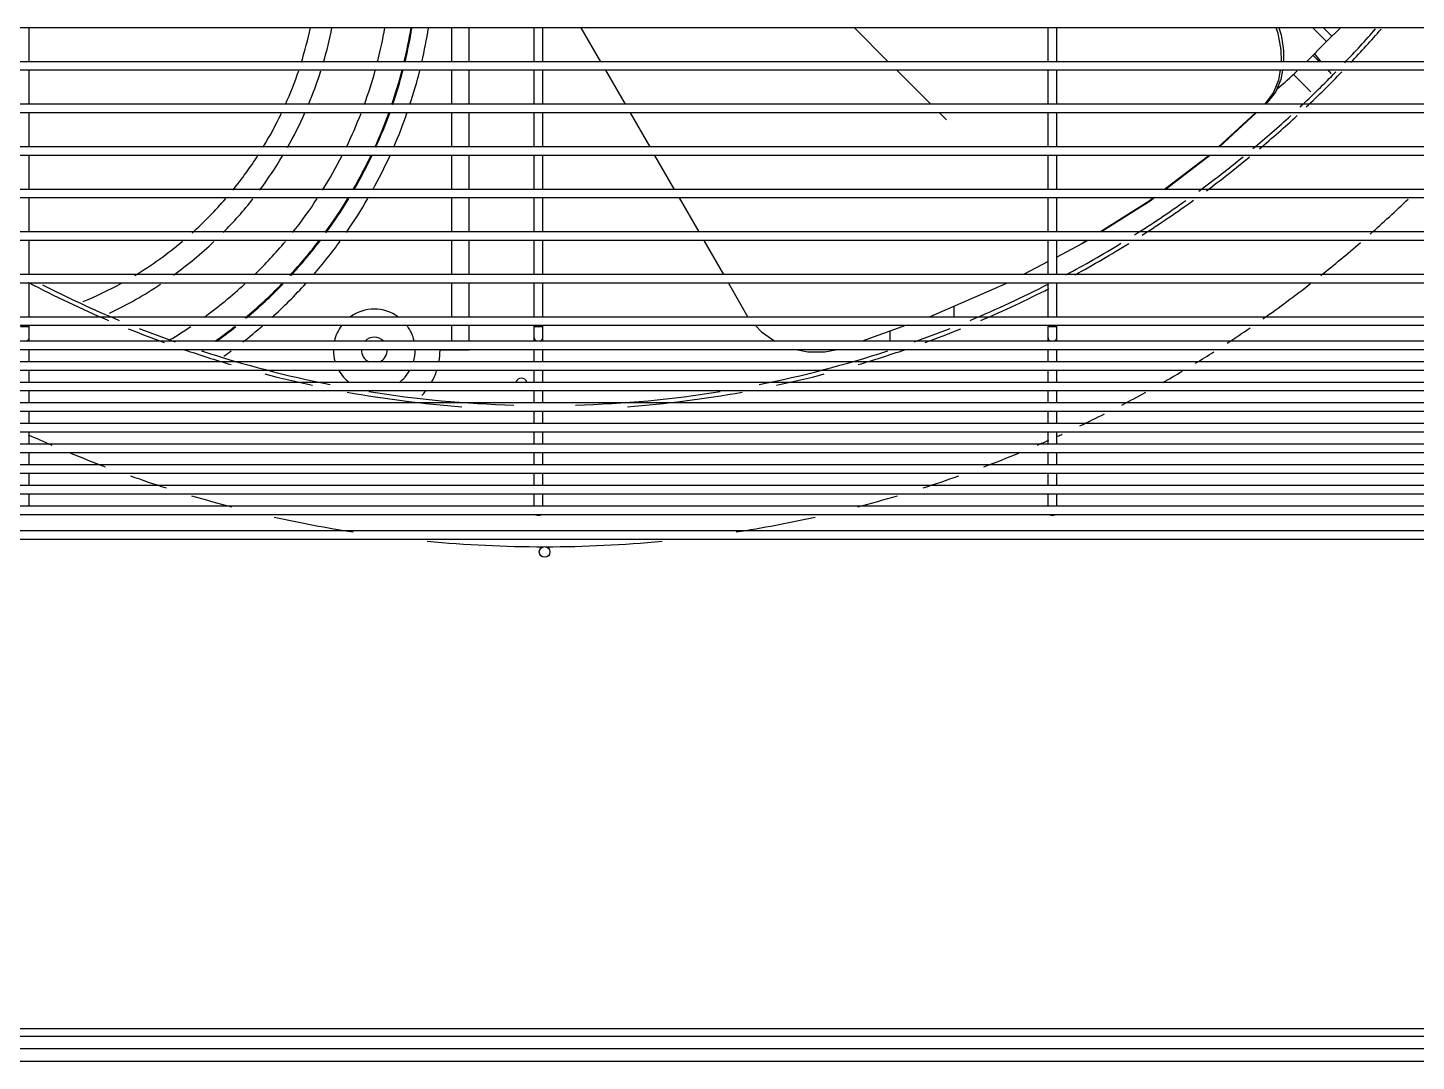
# Model space of a CAD drawing. Header units: metres. Extents: x -367 to 374, y -238 to 224.
# Drawn here: x 358.2816 to 358.7653, y 198.2902 to 198.6501 of the extents above; entities that cross this region are included whole.
import ezdxf
from ezdxf.enums import TextEntityAlignment as Align

# ---------------------------------------------------------------- set-up
doc = ezdxf.new("R2010")
doc.units = ezdxf.units.M
for name, color, linetype in [('ELE-ALIMENTADORES', 160, 'Continuous'), ('LA_BAU_BASES GERAIS_R00$0$ARQ-XREF-ATT', 8, 'Continuous'), ('LA_BAU_BASES GERAIS_R00$0$BASE', 253, 'Continuous'), ('LA_BAU_BASES GERAIS_R00$0$dutos', 31, 'Continuous')]:
    doc.layers.add(name, color=color, linetype=linetype)
doc.styles.add('LA_BAU_BASES GERAIS_R00$0$R60-125-RS', font='romans.shx', dxfattribs={"height": 0.19})
doc.styles.add('LA_BAU_BASES GERAIS_R00$0$R80-100-RS', font='romans.shx', dxfattribs={"height": 0.203})

# ---------------------------------------------------------------- blocks, each defined once
blk = doc.blocks.new('LA_BAU_BASES GERAIS_R00$0$A$C2E3D5B4E')
at = {"layer": 'LA_BAU_BASES GERAIS_R00$0$dutos', "color": 251}
for p, q in [((-7.868381703277805, 20.70014130551078), (-8.714315808806987, 20.70014130551078)), ((-8.467918694490209, 20.68832130551078), (-8.467918694490209, 20.70014130551078)), ((-8.320640978468418, 20.68832130551078), (-8.320640978468418, 20.70014130551078)), ((-8.314640978468447, 20.68832130551078), (-8.314640978468447, 20.70014130551078)), ((-8.291918694490619, 20.68832130551078), (-8.291918694490619, 20.70014130551078)), ((-8.288918694490576, 20.68832130551078), (-8.288918694490576, 20.70014130551078)), ((-8.275645186784459, 20.70014130551078), (-8.26882090660331, 20.68832130551078)), ((-8.180407691414985, 20.70014130551078), (-8.168587691414928, 20.68832130551078)), ((-8.11291869448985, 20.68832130551078), (-8.11291869448985, 20.70014130551078)), ((-8.109918694489807, 20.68832130551078), (-8.109918694489807, 20.70014130551078)), ((-8.020719074972362, 20.70014130551078), (-8.01589675602736, 20.69531898502314)), ((-8.017004336276386, 20.70014130551078), (-8.014039386253899, 20.69717635479551)), ((-8.011074435539626, 20.70014130551078), (-8.01589675602736, 20.69531898502314)), ((-8.022894435539683, 20.68832130551078), (-8.01589675602736, 20.69531898502314)), ((-7.868381703277805, 20.68832130551078), (-8.714315808806987, 20.68832130551078)), ((-8.018423502400083, 20.68832130551078), (-8.020658968969883, 20.6905567720806)), ((-8.017743484314224, 20.68832130551078), (-8.020086467492433, 20.69112927355805)), ((-7.868381703277805, 20.68532130551078), (-8.714315808806987, 20.68532130551078)), ((-8.467918694490209, 20.67350130551078), (-8.467918694490209, 20.68532130551078)), ((-8.320640978468418, 20.67350130551078), (-8.320640978468418, 20.68532130551078)), ((-8.314640978468447, 20.67350130551078), (-8.314640978468447, 20.68532130551078)), ((-8.291918694490619, 20.67350130551078), (-8.291918694490619, 20.68532130551078)), ((-8.288918694490576, 20.67350130551078), (-8.288918694490576, 20.68532130551078)), ((-8.267088855796032, 20.68532130551078), (-8.26026457561386, 20.67350130551078)), ((-8.165587691414999, 20.68532130551078), (-8.153767691414942, 20.67350130551078)), ((-8.11291869448985, 20.67350130551078), (-8.11291869448985, 20.68532130551078)), ((-8.109918694489807, 20.67350130551078), (-8.109918694489807, 20.68532130551078)), ((-8.02137088334041, 20.67779830227006), (-8.027394161060442, 20.68382157999006)), ((-8.01435722741644, 20.68425503052823), (-8.01542350240004, 20.68532130551078)), ((-8.014353458418213, 20.68425850024533), (-8.015240268672756, 20.68532130551078)), ((-7.868381703277805, 20.67350130551078), (-8.714315808806987, 20.67350130551078)), ((-8.037165785295997, 20.67377112529915), (-8.03745787471928, 20.67350130551078)), ((-8.037165785295997, 20.67377112529915), (-8.036456592238551, 20.67418057810205)), ((-8.037043384510639, 20.67363860292824), (-8.036456592238551, 20.67418057810205)), ((-7.868381703277805, 20.67050130551078), (-8.714315808806987, 20.67050130551078)), ((-8.467918694490209, 20.65868130551078), (-8.467918694490209, 20.67050130551078)), ((-8.320640978468418, 20.65868130551078), (-8.320640978468418, 20.67050130551078)), ((-8.314640978468447, 20.65868130551078), (-8.314640978468447, 20.67050130551078)), ((-8.291918694490619, 20.65868130551078), (-8.291918694490619, 20.67050130551078)), ((-8.288918694490576, 20.65868130551078), (-8.288918694490576, 20.67050130551078)), ((-8.258532524806583, 20.67050130551078), (-8.25170824462441, 20.65868130551078)), ((-8.150767691414899, 20.67050130551078), (-8.148303919256364, 20.66803753335224)), ((-8.11291869448985, 20.65868130551078), (-8.11291869448985, 20.67050130551078)), ((-8.109918694489807, 20.65868130551078), (-8.109918694489807, 20.67050130551078)), ((-8.04070548036293, 20.67050130551078), (-8.053501046597148, 20.65868130551078)), ((-8.053237533140418, 20.65868130551078), (-8.040440111824068, 20.67050130551078)), ((-7.868381703277805, 20.65868130551078), (-8.714315808806987, 20.65868130551078)), ((-7.868381703277805, 20.65568130551078), (-8.714315808806987, 20.65568130551078)), ((-8.467918694490209, 20.64386130551078), (-8.467918694490209, 20.65568130551078)), ((-8.320640978468418, 20.64386130551078), (-8.320640978468418, 20.65568130551078)), ((-8.314640978468447, 20.64386130551078), (-8.314640978468447, 20.65568130551078)), ((-8.291918694490619, 20.64386130551078), (-8.291918694490619, 20.65568130551078)), ((-8.288918694490576, 20.64386130551078), (-8.288918694490576, 20.65568130551078)), ((-8.249976193817133, 20.65568130551078), (-8.24315191363496, 20.64386130551078)), ((-8.11291869448985, 20.64386130551078), (-8.11291869448985, 20.65568130551078)), ((-8.109918694489807, 20.64386130551078), (-8.109918694489807, 20.65568130551078)), ((-8.056842004500822, 20.65568130551078), (-8.072343915574606, 20.64386130551078)), ((-8.072174327284074, 20.64386130551078), (-8.05667163503972, 20.65568130551078)), ((-7.868381703277805, 20.64386130551078), (-8.714315808806987, 20.64386130551078)), ((-7.868381703277805, 20.64086130551078), (-8.714315808806987, 20.64086130551078)), ((-8.467918694490209, 20.62904130551078), (-8.467918694490209, 20.64086130551078)), ((-8.320640978468418, 20.62904130551078), (-8.320640978468418, 20.64086130551078)), ((-8.314640978468447, 20.62904130551078), (-8.314640978468447, 20.64086130551078)), ((-8.291918694490619, 20.62904130551078), (-8.291918694490619, 20.64086130551078)), ((-8.288918694490576, 20.62904130551078), (-8.288918694490576, 20.64086130551078)), ((-8.241419862827684, 20.64086130551078), (-8.234595582645511, 20.62904130551078)), ((-8.11291869448985, 20.62904130551078), (-8.11291869448985, 20.64086130551078)), ((-8.109918694489807, 20.62904130551078), (-8.109918694489807, 20.64086130551078)), ((-7.868381703277805, 20.62904130551078), (-8.714315808806987, 20.62904130551078)), ((-7.868381703277805, 20.62604130551078), (-8.714315808806987, 20.62604130551078)), ((-8.467918694490209, 20.61422130551078), (-8.467918694490209, 20.62604130551078)), ((-8.320640978468418, 20.61422130551078), (-8.320640978468418, 20.62604130551078)), ((-8.314640978468447, 20.61422130551078), (-8.314640978468447, 20.62604130551078)), ((-8.291918694490619, 20.61422130551078), (-8.291918694490619, 20.62604130551078)), ((-8.288918694490576, 20.61422130551078), (-8.288918694490576, 20.62604130551078)), ((-8.232863531838234, 20.62604130551078), (-8.226039251656061, 20.61422130551078)), ((-8.11291869448985, 20.61422130551078), (-8.11291869448985, 20.62604130551078)), ((-8.109918694489807, 20.61422130551078), (-8.109918694489807, 20.62604130551078)), ((-8.101363996400437, 20.62478928955915), (-8.109918694489807, 20.62028819284097)), ((-8.099386721568749, 20.62604130551078), (-8.101363996400437, 20.62478928955915)), ((-8.100667936975356, 20.62519115965478), (-8.099325316787713, 20.62604130551078)), ((-8.11291869448985, 20.61870972800023), (-8.121449304182988, 20.61422130551078)), ((-7.868381703277805, 20.61422130551078), (-8.714315808806987, 20.61422130551078)), ((-7.868381703277805, 20.61122130551078), (-8.714315808806987, 20.61122130551078)), ((-8.467918694490209, 20.59940130551078), (-8.467918694490209, 20.61122130551078)), ((-8.320640978468418, 20.59940130551078), (-8.320640978468418, 20.61122130551078)), ((-8.314640978468447, 20.59940130551078), (-8.314640978468447, 20.61122130551078)), ((-8.291918694490619, 20.59940130551078), (-8.291918694490619, 20.61122130551078)), ((-8.288918694490576, 20.59940130551078), (-8.288918694490576, 20.61122130551078)), ((-8.224307200848784, 20.61122130551078), (-8.217482920666612, 20.59940130551078)), ((-8.127151843975298, 20.61122130551078), (-8.154318073584818, 20.59940130551078)), ((-8.11291869448985, 20.59940130551078), (-8.11291869448985, 20.61122130551078)), ((-8.109918694489807, 20.59940130551078), (-8.109918694489807, 20.61122130551078)), ((-8.145672775237813, 20.59940130551078), (-8.145672775237813, 20.60316286638714)), ((-7.868381703277805, 20.59940130551078), (-8.714315808806987, 20.59940130551078)), ((-7.868381703277805, 20.59640130551078), (-8.714315808806987, 20.59640130551078)), ((-8.470918694490251, 20.59608130551114), (-8.467918694490209, 20.59608130551114)), ((-8.467918694490209, 20.59102165770715), (-8.467918694490209, 20.59640130551078)), ((-8.320640978468418, 20.59102165770715), (-8.320640978468418, 20.59640130551078)), ((-8.314640978468447, 20.59102165770715), (-8.314640978468447, 20.59640130551078)), ((-8.291918694490619, 20.59102165770715), (-8.291918694490619, 20.59640130551078)), ((-8.291918694490619, 20.59608130551114), (-8.288918694490576, 20.59608130551114)), ((-8.288918694490576, 20.59102165770715), (-8.288918694490576, 20.59640130551078)), ((-8.162590441717839, 20.59640130551078), (-8.177708630425855, 20.59102165770715)), ((-8.11291869448985, 20.59102165770715), (-8.11291869448985, 20.59640130551078)), ((-8.11291869448985, 20.59608130551114), (-8.109918694489807, 20.59608130551114)), ((-8.109918694489807, 20.59102165770715), (-8.109918694489807, 20.59640130551078)), ((-7.930418694490641, 20.59102165770715), (-8.650418694490554, 20.59102165770715)), ((-8.167902775237849, 20.59102165770715), (-8.167902775237849, 20.59451096772606)), ((-7.930418694490641, 20.58802165770715), (-8.650418694490554, 20.58802165770715)), ((-8.467918694490209, 20.58383677913515), (-8.467918694490209, 20.58802165770715)), ((-8.314640978468447, 20.58789800993733), (-8.324740978469094, 20.58789800993733)), ((-8.291918694490619, 20.58383677913515), (-8.291918694490619, 20.58802165770715)), ((-8.288918694490576, 20.58383677913515), (-8.288918694490576, 20.58802165770715)), ((-8.11291869448985, 20.58383677913515), (-8.11291869448985, 20.58802165770715)), ((-8.109918694489807, 20.58383677913515), (-8.109918694489807, 20.58802165770715)), ((-7.930418694490641, 20.58383677913515), (-8.650418694490554, 20.58383677913515)), ((-7.930418694490641, 20.58083677913515), (-8.650418694490554, 20.58083677913515)), ((-8.467918694490209, 20.57665190056314), (-8.467918694490209, 20.58083677913515)), ((-8.291918694490619, 20.57665190056314), (-8.291918694490619, 20.58083677913515)), ((-8.288918694490576, 20.57665190056314), (-8.288918694490576, 20.58083677913515)), ((-8.11291869448985, 20.57665190056314), (-8.11291869448985, 20.58083677913515)), ((-8.109918694489807, 20.57665190056314), (-8.109918694489807, 20.58083677913515)), ((-7.930418694490641, 20.57665190056314), (-8.650418694490554, 20.57665190056314)), ((-7.930418694490641, 20.57365190056314), (-8.650418694490554, 20.57365190056314)), ((-8.467918694490209, 20.56946702199114), (-8.467918694490209, 20.57365190056314)), ((-8.291918694490619, 20.56946702199114), (-8.291918694490619, 20.57365190056314)), ((-8.288918694490576, 20.56946702199114), (-8.288918694490576, 20.57365190056314)), ((-8.11291869448985, 20.56946702199114), (-8.11291869448985, 20.57365190056314)), ((-8.109918694489807, 20.56946702199114), (-8.109918694489807, 20.57365190056314)), ((-7.930418694490641, 20.56946702199114), (-8.650418694490554, 20.56946702199114)), ((-7.930418694490641, 20.56646702199114), (-8.650418694490554, 20.56646702199114)), ((-8.467918694490209, 20.56228214341915), (-8.467918694490209, 20.56646702199114)), ((-8.291918694490619, 20.56228214341915), (-8.291918694490619, 20.56646702199114)), ((-8.288918694490576, 20.56228214341915), (-8.288918694490576, 20.56646702199114)), ((-8.11291869448985, 20.56228214341915), (-8.11291869448985, 20.56646702199114)), ((-8.109918694489807, 20.56228214341915), (-8.109918694489807, 20.56646702199114)), ((-7.930418694490641, 20.56228214341915), (-8.650418694490554, 20.56228214341915)), ((-7.930418694490641, 20.55928214341915), (-8.650418694490554, 20.55928214341915)), ((-8.467918694490209, 20.55509726484714), (-8.467918694490209, 20.55928214341915)), ((-8.291918694490619, 20.55509726484714), (-8.291918694490619, 20.55928214341915)), ((-8.288918694490576, 20.55509726484714), (-8.288918694490576, 20.55928214341915)), ((-8.11291869448985, 20.55509726484714), (-8.11291869448985, 20.55928214341915)), ((-8.109918694489807, 20.55509726484714), (-8.109918694489807, 20.55928214341915)), ((-7.930418694490641, 20.55509726484714), (-8.650418694490554, 20.55509726484714)), ((-7.930418694490641, 20.55209726484714), (-8.650418694490554, 20.55209726484714)), ((-8.467918694490209, 20.54791238627514), (-8.467918694490209, 20.55209726484714)), ((-8.291918694490619, 20.54791238627514), (-8.291918694490619, 20.55209726484714)), ((-8.288918694490576, 20.54791238627514), (-8.288918694490576, 20.55209726484714)), ((-8.11291869448985, 20.54791238627514), (-8.11291869448985, 20.55209726484714)), ((-8.109918694489807, 20.54791238627514), (-8.109918694489807, 20.55209726484714)), ((-7.930418694490641, 20.54791238627514), (-8.650418694490554, 20.54791238627514)), ((-7.930418694490641, 20.54491238627514), (-8.650418694490554, 20.54491238627514)), ((-8.467918694490209, 20.54072750770315), (-8.467918694490209, 20.54491238627514)), ((-8.291918694490619, 20.54072750770315), (-8.291918694490619, 20.54491238627514)), ((-8.288918694490576, 20.54072750770315), (-8.288918694490576, 20.54491238627514)), ((-8.11291869448985, 20.54072750770315), (-8.11291869448985, 20.54491238627514)), ((-8.109918694489807, 20.54072750770315), (-8.109918694489807, 20.54491238627514)), ((-7.930418694490641, 20.54072750770315), (-8.650418694490554, 20.54072750770315)), ((-7.930418694490641, 20.53772750770315), (-8.650418694490554, 20.53772750770315)), ((-8.467918694490209, 20.53354262913115), (-8.467918694490209, 20.53772750770315)), ((-8.291918694490619, 20.53354262913115), (-8.291918694490619, 20.53772750770315)), ((-8.288918694490576, 20.53354262913115), (-8.288918694490576, 20.53772750770315)), ((-8.11291869448985, 20.53354262913115), (-8.11291869448985, 20.53772750770315)), ((-8.109918694489807, 20.53354262913115), (-8.109918694489807, 20.53772750770315)), ((-7.930418694490641, 20.53354262913115), (-8.650418694490554, 20.53354262913115)), ((-7.930418694490641, 20.53054262913115), (-8.650418694490554, 20.53054262913115)), ((-8.69418310417609, 20.52508130551042), (-7.886292486670641, 20.52508130551042)), ((-8.69418310417609, 20.52208130551042), (-7.886292486670641, 20.52208130551042)), ((-6.692800000000034, 20.3515500000006), (-8.882800000000088, 20.3515500000006)), ((-8.880250000000046, 20.3490000000006), (-6.695350000000076, 20.3490000000006)), ((-6.741250000000036, 20.34455000000133), (-8.78125, 20.34455000000133)), ((-8.880250000000046, 20.34022182540824), (-6.695350000000076, 20.34022182540824))]:
    blk.add_line(p, q, dxfattribs=at)
for points in [[(-8.031607470934546, 20.68832130551078), (-8.031672121690576, 20.69251134207988), (-8.032729534324062, 20.69818119643588), (-8.03342151969457, 20.70014130551078)], [(-8.03257550700846, 20.70014130551078), (-8.031782814229814, 20.69769410997115), (-8.030893142480409, 20.69221962180169), (-8.030911520224095, 20.68832130551078)], [(-8.037165785295997, 20.67377112529915), (-8.034383581795282, 20.67748165634787), (-8.032489027186557, 20.68202244504933), (-8.03190556431457, 20.68532130551078)], [(-8.031248129564347, 20.68532130551078), (-8.031867576150262, 20.68212695421115), (-8.033748445328456, 20.67776016323187), (-8.036456592238551, 20.67418057810205)], [(-8.076278410771351, 20.64086130551078), (-8.077730664931323, 20.6397539811246), (-8.094648902944073, 20.62904130551078)], [(-8.094587470291344, 20.62904130551078), (-8.077033304766246, 20.6401565868126), (-8.076109020746912, 20.64086130551078)], [(-8.214894503243727, 20.59640130551078), (-8.212776232315264, 20.59422696655587), (-8.208102085775636, 20.59102165770715)], [(-8.468756896808372, 20.59102165770715), (-8.468537016611663, 20.59108414351915), (-8.467992109715624, 20.59174010829879), (-8.467918694490209, 20.59214551682896)], [(-8.291918694490619, 20.59214551682896), (-8.29184527926509, 20.59174010829879), (-8.291300372369165, 20.59108414351915), (-8.291080492172455, 20.59102165770715)], [(-8.28975689680874, 20.59102165770715), (-8.28953701661203, 20.59108414351915), (-8.288992109715991, 20.59174010829879), (-8.288918694490576, 20.59214551682896)], [(-8.11291869448985, 20.59214551682896), (-8.112845279264434, 20.59174010829879), (-8.112300372368395, 20.59108414351915), (-8.112080492172822, 20.59102165770715)], [(-8.110756896808084, 20.59102165770715), (-8.11053701661126, 20.59108414351915), (-8.109992109715336, 20.59174010829879), (-8.109918694489807, 20.59214551682896)], [(-8.200113591644367, 20.58802165770715), (-8.196583621666605, 20.58728095236496), (-8.19064797448766, 20.58726152680423), (-8.186981718878997, 20.58802165770715)], [(-8.291349955031706, 20.53054262913115), (-8.291300372369165, 20.53048294098824), (-8.29041869449054, 20.5302323847366)], [(-8.29041869449054, 20.5302323847366), (-8.28953701661203, 20.53048294098824), (-8.289487433948352, 20.53054262913115)], [(-8.112349955032073, 20.53054262913115), (-8.112300372368395, 20.53048294098824), (-8.111418694489885, 20.5302323847366)], [(-8.111418694489885, 20.5302323847366), (-8.11053701661126, 20.53048294098824), (-8.11048743394872, 20.53054262913115)]]:
    blk.add_lwpolyline(points, dxfattribs=at)
blk.add_circle((-8.28830000000039, 20.51758100000133), 0.001849999999636363, dxfattribs=at)
for centre, radius, start, end in [((-8.500040978468405, 20.72759800993696), 0.1330000000003636, 342.7701214161457, 348.0726045394327), ((-8.500040978468405, 20.72759800993696), 0.1403800000003636, 343.7090966911743, 348.6911992758145), ((-8.500040978468405, 20.72759800993696), 0.1585000000003636, 345.6107016148005, 350.0094174789871), ((-8.500040978468405, 20.72759800993696), 0.1675000000003636, 346.4244503527964, 350.5408941530579), ((-8.500040978468405, 20.72759800993696), 0.1678000000003635, 346.4495396557649, 350.5579116012743), ((-8.500040978468405, 20.72759800993696), 0.1735000000003636, 346.8838108943293, 350.8834922166674), ((-8.28830000000039, 20.9535810000006), 0.3850000000003635, 316.3771596772434, 318.7489673871944), ((-8.28830000000039, 20.9535810000006), 0.3864947102519999, 316.6028325366702, 318.9339925285279), ((-8.500040978468405, 20.72759800993696), 0.1330000000003636, 335.9677713319606, 341.4052253699658), ((-8.500040978468405, 20.72759800993696), 0.1403800000003636, 337.3065432667852, 342.4130332445581), ((-8.500040978468405, 20.72759800993696), 0.1585000000003636, 339.9956047149866, 344.4942762691527), ((-8.500040978468405, 20.72759800993696), 0.1675000000003636, 341.1156989877362, 345.351495607288), ((-8.500040978468405, 20.72759800993696), 0.1678000000003635, 341.1503342768202, 345.3785511566207), ((-8.500040978468405, 20.72759800993696), 0.1735000000003636, 341.7977747403513, 345.8686633489597), ((-8.17262321082626, 20.84167816095769), 0.2144314280116363, 310.5610040770825, 313.1029659489684), ((-8.28830000000039, 20.9535810000006), 0.3850000000003635, 313.1174540316343, 315.7172380936395), ((-8.28830000000039, 20.9535810000006), 0.3864947102519999, 313.3556859479535, 315.9454453129496), ((-8.500040978468405, 20.72759800993696), 0.1330000000003636, 328.7217356279219, 334.5000484540087), ((-8.500040978468405, 20.72759800993696), 0.1403800000003636, 330.4957483489, 335.9874486518218), ((-8.500040978468405, 20.72759800993696), 0.1585000000003636, 334.1909979107925, 338.8205830967059), ((-8.500040978468405, 20.72759800993696), 0.1675000000003636, 335.6379242105261, 340.0422004463273), ((-8.500040978468405, 20.72759800993696), 0.1678000000003635, 335.6846866970309, 340.0786972417647), ((-8.500040978468405, 20.72759800993696), 0.1735000000003636, 336.5640075451615, 340.7383076970583), ((-8.28830000000039, 20.9535810000006), 0.3850000000003635, 309.8576259309914, 312.457627866357), ((-8.28830000000039, 20.9535810000006), 0.3864947102519999, 310.108525831063, 312.6984147987565), ((-8.500040978468405, 20.72759800993696), 0.1330000000003636, 320.8403516023778, 327.2632971773733), ((-8.500040978468405, 20.72759800993696), 0.1403800000003636, 323.2402597122058, 329.1019157846455), ((-8.500040978468405, 20.72759800993696), 0.1585000000003636, 328.000917145262, 333.0159762927493), ((-8.500040978468405, 20.72759800993696), 0.1675000000003636, 329.9891514149174, 334.4990694328629), ((-8.500040978468405, 20.72759800993696), 0.1678000000003635, 330.0506975325142, 334.5478836676158), ((-8.500040978468405, 20.72759800993696), 0.1735000000003636, 331.0606318347166, 335.5045405022205), ((-8.28830000000039, 20.9535810000006), 0.3850000000003635, 306.2875265624059, 309.1975937551908), ((-8.28830000000039, 20.9535810000006), 0.3864947102519999, 306.6137471149237, 309.4510728216952), ((-8.500040978468405, 20.72759800993696), 0.1330000000003636, 311.9827641444243, 319.2113082421449), ((-8.500040978468405, 20.72759800993696), 0.1403800000003636, 315.268940234259, 321.6868745554411), ((-8.500040978468405, 20.72759800993696), 0.1585000000003636, 321.4337198100275, 326.7277207015211), ((-8.500040978468405, 20.72759800993696), 0.1675000000003636, 323.8756523102806, 328.754148056867), ((-8.500040978468405, 20.72759800993696), 0.1678000000003635, 323.9483105263355, 328.8180552277597), ((-8.500040978468405, 20.72759800993696), 0.1735000000003636, 325.3162123441934, 329.9282926346763), ((-8.28830000000039, 20.9535810000006), 0.3850000000003635, 302.2502776490205, 305.4703970484246), ((-8.28830000000039, 20.9535810000006), 0.3864947102519999, 302.5922263582334, 305.7998203652801), ((-8.28830000000039, 20.9535810000006), 0.4341807889319999, 311.4820668719812, 313.8543717675327), ((-8.500040978468405, 20.72759800993696), 0.1330000000003636, 301.2596525022283, 310.0821758283889), ((-8.500040978468405, 20.72759800993696), 0.1403800000003636, 305.9544554078152, 313.4590000209113), ((-8.500040978468405, 20.72759800993696), 0.1585000000003636, 314.2755101855348, 320.0060897327439), ((-8.500040978468405, 20.72759800993696), 0.1675000000003636, 317.2574061741032, 322.6399079792385), ((-8.500040978468405, 20.72759800993696), 0.1678000000003635, 317.3514139795315, 322.7146168647155), ((-8.500040978468405, 20.72759800993696), 0.1735000000003636, 319.1727445766304, 324.0725953882431), ((-8.28830000000039, 20.9535810000006), 0.3850000000003635, 298.1385145651375, 301.4329511889719), ((-8.28830000000039, 20.9535810000006), 0.3864947102519999, 298.5706805679466, 301.7780537906047), ((-8.28830000000039, 20.9535810000006), 0.4341807889319999, 308.5169038629583, 310.8812135294053), ((-8.28830000000039, 20.9535810000006), 0.3864947102519999, 242.2812711802074, 246.8511035061334), ((-8.28830000000039, 20.9535810000006), 0.3850000000003635, 242.974478442344, 247.3591654699823), ((-8.500040978468405, 20.72759800993696), 0.1330000000003636, 292.5525942344846, 298.9079670461666), ((-8.500040978468405, 20.72759800993696), 0.1403800000003636, 295.3902744420579, 303.7132207758617), ((-8.500040978468405, 20.72759800993696), 0.1585000000003636, 306.0181023208654, 312.603970131529), ((-8.500040978468405, 20.72759800993696), 0.1675000000003636, 309.8794145453979, 315.8666158255528), ((-8.500040978468405, 20.72759800993696), 0.1678000000003635, 310.0036967666933, 315.96302269798), ((-8.500040978468405, 20.72759800993696), 0.1735000000003636, 312.2567805250014, 317.818281343293), ((-8.28830000000039, 20.9535810000006), 0.3850000000003635, 292.6408345300177, 297.1422537950359), ((-8.28830000000039, 20.9535810000006), 0.4341807889319999, 305.1926489138744, 307.9172764119941), ((-8.28830000000039, 20.9535810000006), 0.3864947102519999, 293.1488964938666, 297.0318884927755), ((-8.347640978468348, 20.58789800993733), 0.01424999999999999, 53.85843574139743, 126.1415642586025), ((-8.28830000000039, 20.9535810000006), 0.3864947102519999, 247.959539426725, 249.9470177612942), ((-8.28830000000039, 20.9535810000006), 0.3850000000003635, 248.471871810535, 250.4669993641042), ((-8.500040978468405, 20.72759800993696), 0.1585000000003636, 300.8545081585746, 303.9448328105491), ((-8.500040978468405, 20.72759800993696), 0.1675000000003636, 305.3408303417673, 308.2525239577301), ((-8.500040978468405, 20.72759800993696), 0.1678000000003635, 305.4726676996816, 308.3797017339148), ((-8.500040978468405, 20.72759800993696), 0.1735000000003636, 307.910799751825, 310.8452320952295), ((-8.347640978468348, 20.58789800993733), 0.01424999999999999, 143.283364916798, 167.2058276891569), ((-8.347640978468348, 20.58789800993733), 0.01424999999999999, 12.7941723108431, 36.71663508320199), ((-8.28830000000039, 20.9535810000006), 0.3850000000003635, 289.5330006358957, 291.5281281894651), ((-8.28830000000039, 20.9535810000006), 0.3864947102519999, 290.0529822387057, 292.040460573275), ((-8.28830000000039, 20.9535810000006), 0.4341807889319999, 303.1972688236357, 304.4784373779459), ((-8.347640978468348, 20.58789800993733), 0.004499999999999998, 44.12130335510851, 135.8786966448909), ((-8.28830000000039, 20.9535810000006), 0.3864947102519999, 251.0555798566174, 253.5857697003825), ((-8.28830000000039, 20.9535810000006), 0.3850000000003635, 251.9137609652751, 258.8135804990486), ((-8.500040978468405, 20.72759800993696), 0.1678000000003635, 303.5435581344313, 303.5848203238066), ((-8.500040978468405, 20.72759800993696), 0.1735000000003636, 305.192212736649, 306.238879991922), ((-8.347640978468348, 20.58789800993733), 0.01424999999999999, 179.5021707719319, 196.6188629268287), ((-8.347640978468348, 20.58789800993733), 0.004499999999999998, 178.4174183778429, 245.3217557592615), ((-8.347640978468348, 20.58789800993733), 0.004499999999999998, 294.6782442407385, 1.582581622157101), ((-8.347640978468348, 20.58789800993733), 0.01424999999999999, 343.3811370731711, 0.4978292280680865), ((-8.347640978468348, 20.58789800993733), 0.02290000000036363, 349.6734655980807, 0), ((-8.28830000000039, 20.9535810000006), 0.3850000000003635, 281.1864195009513, 288.0862390347248), ((-8.28830000000039, 20.9535810000006), 0.3864947102519999, 286.4142302996175, 288.9444201433826), ((-8.28830000000039, 20.9535810000006), 0.4341807889319999, 301.487231108389, 302.4829644415425), ((-8.347640978468348, 20.58789800993733), 0.01424999999999999, 210.0651234226928, 232.4075081942728), ((-8.347640978468348, 20.58789800993733), 0.01424999999999999, 307.5924918057271, 329.9348765773071), ((-8.347640978468348, 20.58789800993733), 0.02290000000036363, 330.5481141576704, 341.9359620761229), ((-8.28830000000039, 20.9535810000006), 0.4341807889319999, 299.7283527308526, 300.7742171589049), ((-8.28830000000039, 20.9535810000006), 0.3864947102519999, 255.3991925599705, 257.928871681688), ((-8.296390264940442, 20.57609800993696), 0.001999999999636363, 17.8209058328156, 162.1790941671844), ((-8.28830000000039, 20.9535810000006), 0.3864947102519999, 282.071128318312, 284.6008074400295), ((-8.28830000000039, 20.9535810000006), 0.3864947102519999, 259.7426976309015, 265.7215738221352), ((-8.28830000000039, 20.9535810000006), 0.3850000000003635, 260.8535189160332, 268.401366585465), ((-8.347640978468348, 20.58789800993733), 0.02290000000036363, 316.3329391885549, 321.1491993087069), ((-8.28830000000039, 20.9535810000006), 0.3850000000003635, 271.598633414535, 279.1464810839666), ((-8.28830000000039, 20.9535810000006), 0.3864947102519999, 274.2784261778648, 280.2573023690985), ((-8.28830000000039, 20.9535810000006), 0.4341807889319999, 297.5837726315133, 298.8337391084738), ((-8.28830000000039, 20.9535810000006), 0.4341807889319999, 295.4354217778194, 296.6868565340859), ((-8.28830000000039, 20.9535810000006), 0.4341807889319999, 245.5194864473718, 246.7107009711894), ((-8.28830000000039, 20.9535810000006), 0.4341807889319999, 293.2893007804561, 293.8565501043813), ((-8.28830000000039, 20.9535810000006), 0.4341807889319999, 294.2982563985566, 294.5387070385885), ((-8.28830000000039, 20.9535810000006), 0.4341807889319999, 247.6450841844884, 249.3617922368742), ((-8.28830000000039, 20.9535810000006), 0.4341807889319999, 290.6382065725241, 292.3549131744638), ((-8.28830000000039, 20.9535810000006), 0.4341807889319999, 250.594724258191, 252.3153839045574), ((-8.28830000000039, 20.9535810000006), 0.4341807889319999, 287.6846170940765, 289.4052755066431), ((-8.28830000000039, 20.9535810000006), 0.4341807889319999, 253.547865300689, 255.4450498661325), ((-8.28830000000039, 20.9535810000006), 0.4341807889319999, 284.5549461363064, 286.4521365400265), ((-8.28830000000039, 20.9535810000006), 0.4341807889319999, 257.4706341767687, 261.1627524964955), ((-8.28830000000039, 20.9535810000006), 0.4341807889319999, 278.8372504172617, 282.5293644686762), ((-8.28830000000039, 20.9535810000006), 0.4341807889319999, 264.5915423807414, 269.9557383340907), ((-8.28830000000039, 20.9535810000006), 0.4341807889319999, 270.0442616659093, 275.408450382806)]:
    blk.add_arc(centre, radius, start, end, dxfattribs=at)
blk = doc.blocks.new('LA_BAU_BASES GERAIS_R00')
at = {"layer": 'LA_BAU_BASES GERAIS_R00$0$ARQ-XREF-ATT'}
blk.add_blockref('LA_BAU_BASES GERAIS_R00$0$A$C2E3D5B4E', (366.75, 177.95), dxfattribs=at)
at = {"layer": 'LA_BAU_BASES GERAIS_R00$0$BASE', "style": 'LA_BAU_BASES GERAIS_R00$0$R60-125-RS'}
for p in [(242.7815727361595, 218.919159373358), (358.6365727361596, 192.964159373358)]:
    blk.add_attdef('S', text='', height=0.19, rotation=90, dxfattribs=at).set_placement(p, align=Align.MIDDLE_CENTER)
at = {"layer": 'LA_BAU_BASES GERAIS_R00$0$BASE', "style": 'LA_BAU_BASES GERAIS_R00$0$R80-100-RS'}
blk.add_attdef('ACESSO', text='', height=0.203, dxfattribs=at).set_placement((365.922255870473, 191.9868442639211), align=Align.TOP_CENTER)
at = {"layer": 'LA_BAU_BASES GERAIS_R00$0$BASE', "style": 'LA_BAU_BASES GERAIS_R00$0$R60-125-RS'}
blk.add_attdef('S', text='', height=0.19, dxfattribs=at).set_placement((266.114159373358, 180.9134272638404), align=Align.MIDDLE_CENTER)

msp = doc.modelspace()

# ---------------------------------------------------------------- block references
at = {"layer": 'ELE-ALIMENTADORES', "color": 2}
msp.add_blockref('LA_BAU_BASES GERAIS_R00', (0, 0), dxfattribs=at)

doc.saveas('drawing.dxf')
